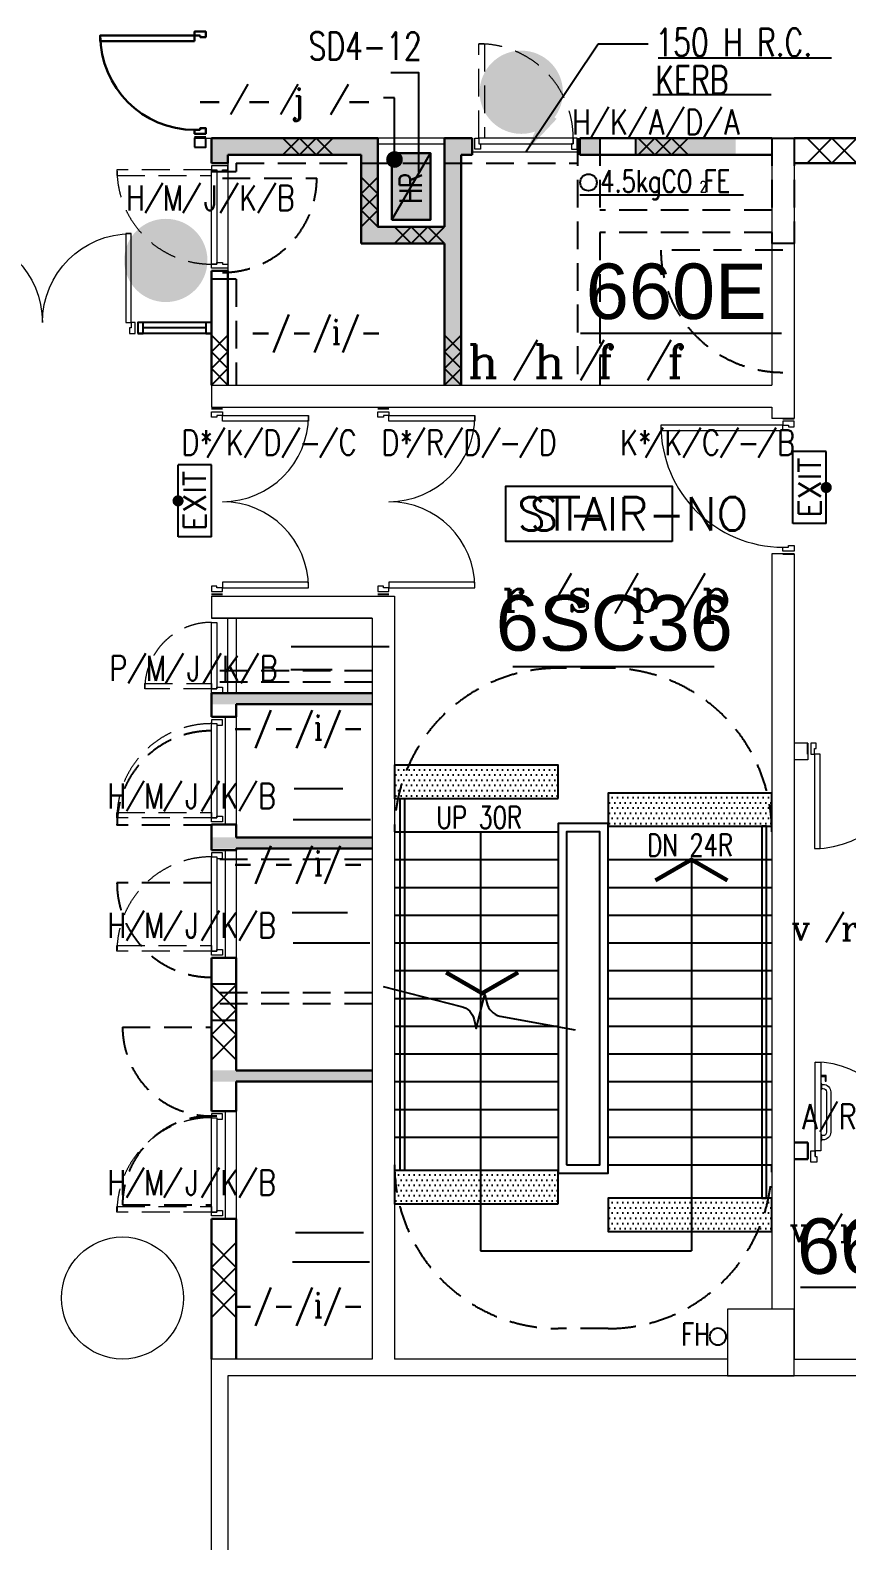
# Model space of a CAD drawing. Header units: millimetres. Extents: x -68474 to 336700, y -113450 to 53663.
# Drawn here: x 245168 to 252525, y 4613 to 18223 of the extents above; entities that cross this region are included whole.
import ezdxf
from ezdxf.enums import TextEntityAlignment as Align

# ---------------------------------------------------------------- set-up
doc = ezdxf.new("R2010")
doc.units = ezdxf.units.MM
doc.header["$LTSCALE"] = 1000
doc.linetypes.add('EC-6thFloor-s6148$0$HIDDEN', pattern=[0.375, 0.25, -0.125])
for name, color, linetype in [('EC-6thFloor-s6148$0$BD-col-bLINE', 160, 'EC-6thFloor-s6148$0$HIDDEN'), ('EC-6thFloor-s6148$0$BD-col-bWALL', 150, 'Continuous'), ('EC-6thFloor-s6148$0$E-blockwall', 1, 'Continuous'), ('EC-6thFloor-s6148$0$E-fire service', 5, 'Continuous'), ('EC-6thFloor-s6148$0$ESTAIR', 2, 'Continuous'), ('EC-6thFloor-s6148$0$MK-DETAIL', 4, 'Continuous'), ('EC-6thFloor-s6148$0$MK-DOOR', 2, 'Continuous'), ('EC-6thFloor-s6148$0$MK-FIN', 6, 'Continuous'), ('EC-6thFloor-s6148$0$N-DRYWALL', 2, 'Continuous'), ('EC-6thFloor-s6148$0$RAIL', 4, 'Continuous'), ('EC-6thFloor-s6148$0$RM-ID', 3, 'Continuous'), ('EC-6thFloor-s6148$0$TAC-TILE', 9, 'Continuous'), ('EC-6thFloor-s6148$0$TEXT-E', 2, 'Continuous')]:
    doc.layers.add(name, color=color, linetype=linetype)
for name, color, linetype, lineweight in [('EC-6thFloor-s6148$0$BD-col-rLINE', 240, 'Continuous', 25), ('EC-6thFloor-s6148$0$ECOLUMN', 7, 'Continuous', 20), ('EC-6thFloor-s6148$0$EDOOR', 5, 'Continuous', 13), ('EC-6thFloor-s6148$0$EPARTITION', 1, 'Continuous', 18), ('EC-6thFloor-s6148$0$ESERVICE', 13, 'Continuous', 20), ('EC-6thFloor-s6148$0$ETHIN', 5, 'Continuous', 13), ('EC-6thFloor-s6148$0$EWALL', 3, 'Continuous', 30), ('EC-6thFloor-s6148$0$n-dryall', 7, 'Continuous', 5)]:
    doc.layers.add(name, color=color, linetype=linetype, lineweight=lineweight)
doc.styles.add('EC-6thFloor-s6148$0$20S', font='SIMPLEX', dxfattribs={"width": 0.8, "height": 2})
doc.styles.add('EC-6thFloor-s6148$0$ROMANC', font='ROMANC.SHX')
doc.styles.add('EC-6thFloor-s6148$0$ROMANS', font='ROMANS', dxfattribs={"height": 0.2})
doc.styles.add('EC-6thFloor-s6148$0$STANDARD', font='SIMPLEX')
doc.styles.add('EC-6thFloor-s6148$0$T1', font='arial.ttf')
doc.dimstyles.new('EC-6thFloor-s6148$0$dim-100-dot', dxfattribs={"dimscale": 100, "dimtxt": 2, "dimasz": 1.5, "dimexe": 1, "dimexo": 2, "dimgap": 1, "dimtad": 1, "dimdec": 3, "dimdsep": 46, "dimtxsty": 'EC-6thFloor-s6148$0$ROMANS', "dimblk1": 'EC-6thFloor-s6148$0$_Oblique', "dimblk2": 'EC-6thFloor-s6148$0$_Oblique', "dimsah": 1, "dimcen": 1, "dimdle": 1, "dimclrd": 256, "dimclre": 256, "dimclrt": 2, "dimadec": 0, "dimazin": 0, "dimtfac": 1, "dimtdec": 3, "dimtix": 1, "dimtmove": 2, "dimatfit": 3, "dimldrblk": 'EC-6thFloor-s6148$0$_Dot', "dimfxl": 1, "dimtolj": 1, "dimlwd": -1, "dimlwe": -1, "dimarcsym": 0})
doc.dimstyles.new('EC-6thFloor-s6148$0$dim-arrow', dxfattribs={"dimscale": 100, "dimtxt": 2.5, "dimasz": 4, "dimexe": 1, "dimexo": 2, "dimgap": 1, "dimtad": 1, "dimdec": 3, "dimdsep": 46, "dimtxsty": 'EC-6thFloor-s6148$0$ROMANS', "dimblk1": 'EC-6thFloor-s6148$0$_Oblique', "dimblk2": 'EC-6thFloor-s6148$0$_Oblique', "dimsah": 1, "dimcen": 1, "dimdle": 1, "dimclrd": 256, "dimclre": 256, "dimclrt": 2, "dimadec": 0, "dimazin": 0, "dimtfac": 1, "dimtdec": 3, "dimtix": 1, "dimtmove": 2, "dimatfit": 3, "dimfxl": 1, "dimtolj": 1, "dimlwd": -1, "dimlwe": -1, "dimarcsym": 0})

# ---------------------------------------------------------------- blocks, each defined once
blk = doc.blocks.new('EC-6thFloor-s6148$0$mk-fin1')
at = {"color": 1}
for p, q in [((280.6, -13.1), (420.6, 229.3)), ((681.6, -13.1), (821.5, 229.3)), ((1082.5, -13.1), (1222.4, 229.3))]:
    blk.add_line(p, q, dxfattribs=at)
at = {"style": 'EC-6thFloor-s6148$0$ROMANC'}
for tag, p in [('1', (85.1, 0)), ('2', (397, 0)), ('3', (776, 0)), ('4', (1198, 0))]:
    blk.add_attdef(tag, p, '', height=200, dxfattribs=at)
blk = doc.blocks.new('EC-6thFloor-s6148$0$FS')
blk.add_circle((0, 0), 75)
at = {"style": 'EC-6thFloor-s6148$0$STANDARD', "width": 0.75}
for tag, p, height in [('FS', (-638, -75), 200), ('2', (-329, -75), 100)]:
    blk.add_attdef(tag, p, '', height=height, dxfattribs=at)
blk = doc.blocks.new('EC-6thFloor-s6148$0$dr_d_1550')
for points in [[(-1560, 100), (-1610, 100), (-1610, 875), (-1560, 875)], [(-110, 100), (-60, 100), (-60, 875), (-110, 875)], [(-1610, 50), (-1595, 50), (-1595, 0), (-1595, 0), (-1595, 0), (-1645, 0), (-1645, 100), (-1645, 100), (-1645, 100), (-1610, 100)], [(-60, 50), (-75, 50), (-75, 0), (-75, 0), (-75, 0), (-25, 0), (-25, 100), (-25, 100), (-25, 100), (-60, 100)]]:
    blk.add_lwpolyline(points, close=True)
at = {"color": 1}
for centre, start, end in [((-1610, 100), 0, 90), ((-60, 100), 90, 180)]:
    blk.add_arc(centre, 775, start, end, dxfattribs=at)
at = {"layer": 'DEFPOINTS'}
for p, q in [((-1670, 100), (-1670, 0)), ((0, 100), (0, 0))]:
    blk.add_line(p, q, dxfattribs=at)
blk = doc.blocks.new('EC-6thFloor-s6148$0$FS5B')
for p, q in [((-325, 0), (-325, 300)), ((-325, 300), (325, 300)), ((325, 0), (325, 300)), ((-325, 0), (325, 0))]:
    blk.add_line(p, q)
at = {"const_width": 50}
blk.add_lwpolyline([(-25, 300, 1), (25, 300, 1)], format="xyb", close=True, dxfattribs=at)
at = {"color": 2, "style": 'EC-6thFloor-s6148$0$STANDARD'}
blk.add_text('EXIT', height=200, dxfattribs=at).set_placement((0, 150), align=Align.MIDDLE)
blk = doc.blocks.new('EC-6thFloor-s6148$0$MK-DOOR')
at = {"color": 1}
for p, q in [((100, -21), (239, 221)), ((400, -21), (540, 221)), ((701, -21), (841, 221)), ((1002, -21), (1142, 221))]:
    blk.add_line(p, q, dxfattribs=at)
at = {"style": 'EC-6thFloor-s6148$0$20S', "width": 0.8}
for tag, p in [('1', (19, 100)), ('2', (320, 100)), ('3', (621, 100)), ('4', (922, 100)), ('5', (1223, 100))]:
    blk.add_attdef(tag, text='', height=200, dxfattribs=at).set_placement(p, align=Align.MIDDLE)
blk = doc.blocks.new('EC-6thFloor-s6148$0$BLOCK150')
for p, q in [((0, 0), (150, 150)), ((150, 0), (0, 150)), ((300, 0), (150, 150)), ((150, 0), (300, 150)), ((300, 0), (450, 150)), ((450, 0), (300, 150))]:
    blk.add_line(p, q)
blk = doc.blocks.new('EC-6thFloor-s6148$0$dr_s_1100')
for points in [[(-110, 100), (-60, 100), (-60, 1200), (-110, 1200)], [(-1160, 50), (-1145, 50), (-1145, 0), (-1145, 0), (-1145, 0), (-1195, 0), (-1195, 100), (-1195, 100), (-1195, 100), (-1160, 100)], [(-60, 50), (-75, 50), (-75, 0), (-75, 0), (-75, 0), (-25, 0), (-25, 100), (-25, 100), (-25, 100), (-60, 100)]]:
    blk.add_lwpolyline(points, close=True)
at = {"color": 1}
blk.add_arc((-60, 100), 1100, 90, 180, dxfattribs=at)
at = {"layer": 'DEFPOINTS'}
for p, q in [((-1220, 100), (-1220, 0)), ((0, 100), (0, 0))]:
    blk.add_line(p, q, dxfattribs=at)
blk = doc.blocks.new('EC-6thFloor-s6148$0$FS5A')
for p, q in [((-325, 0), (-325, 300)), ((-325, 300), (325, 300)), ((325, 0), (325, 300)), ((-325, 0), (325, 0))]:
    blk.add_line(p, q)
at = {"const_width": 50}
blk.add_lwpolyline([(-25, 0, 1), (25, 0, 1)], format="xyb", close=True, dxfattribs=at)
at = {"color": 2, "style": 'EC-6thFloor-s6148$0$STANDARD'}
blk.add_text('EXIT', height=200, dxfattribs=at).set_placement((0, 150), align=Align.MIDDLE)
blk = doc.blocks.new('EC-6thFloor-s6148$0$_Oblique')
at = {"color": 0, "linetype": 'ByBlock', "lineweight": -2}
blk.add_line((-0.5, -0.5), (0.5, 0.5), dxfattribs=at)
blk = doc.blocks.new('EC-6thFloor-s6148$0$HR-1')
blk.add_line((0, 350), (600, 0))
blk.add_lwpolyline([(0, 350), (600, 350), (600, 0), (0, 0)], close=True)
at = {"style": 'EC-6thFloor-s6148$0$STANDARD', "width": 0.75}
blk.add_attdef('HR', (673, 79), '', height=200, dxfattribs=at)
blk = doc.blocks.new('EC-6thFloor-s6148$0$_Dot')
at = {"color": 0, "linetype": 'ByBlock', "lineweight": -2}
blk.add_line((-0.5, 0), (-1, 0), dxfattribs=at)
at = {"color": 0, "linetype": 'ByBlock', "const_width": 0.5}
blk.add_lwpolyline([(-0.25, 0, 1), (0.25, 0, 1)], format="xyb", close=True, dxfattribs=at)
blk = doc.blocks.new('EC-6thFloor-s6148$0$dr_s_850')
for points in [[(-110, 100), (-60, 100), (-60, 950), (-110, 950)], [(-910, 50), (-895, 50), (-895, 0), (-895, 0), (-895, 0), (-945, 0), (-945, 100), (-945, 100), (-945, 100), (-910, 100)], [(-60, 50), (-75, 50), (-75, 0), (-75, 0), (-75, 0), (-25, 0), (-25, 100), (-25, 100), (-25, 100), (-60, 100)]]:
    blk.add_lwpolyline(points, close=True)
at = {"color": 1}
blk.add_arc((-60, 100), 850, 90, 180, dxfattribs=at)
at = {"layer": 'DEFPOINTS'}
for p, q in [((-970, 100), (-970, 0)), ((0, 100), (0, 0))]:
    blk.add_line(p, q, dxfattribs=at)
blk = doc.blocks.new('EC-6thFloor-s6148$0$D800')
blk.add_lwpolyline([(60, 100), (60, 900), (110, 900), (110, 100)], close=True)
for points in [[(60, 50), (60, 100), (60, 50), (75, 50), (75, 0), (20, 0), (20, 100), (60, 100)], [(860, 50), (860, 100), (860, 50), (845, 50), (845, 0), (900, 0), (900, 100), (860, 100)]]:
    blk.add_lwpolyline(points)
at = {"color": 1}
blk.add_arc((60, 100), 800, 0, 90, dxfattribs=at)
blk = doc.blocks.new('EC-6thFloor-s6148$0$door rail')
for points in [[(-306, 0), (-306, -10), (-256, -10), (-256, 0)], [(156, 0), (156, -10), (206, -10), (206, 0)], [(230, -40), (230, -50), (280, -50), (280, -40)], [(270, -40), (280, -40), (280, 0), (270, 0)]]:
    blk.add_lwpolyline(points, close=True)
for points in [[(200, -10), (200, -22, -0.414214), (132, -90), (-232, -90, -0.414214), (-300, -22), (-300, -10)], [(162, -10), (162, -22, -0.414214), (132, -52), (-232, -52, -0.414214), (-262, -22), (-262, -10)]]:
    blk.add_lwpolyline(points, format="xyb")
blk = doc.blocks.new('EC-6thFloor-s6148$0$dr_d_1600')
for points in [[(-1610, 100), (-1660, 100), (-1660, 900), (-1610, 900)], [(-110, 100), (-60, 100), (-60, 900), (-110, 900)], [(-1660, 50), (-1645, 50), (-1645, 0), (-1645, 0), (-1645, 0), (-1695, 0), (-1695, 100), (-1695, 100), (-1695, 100), (-1660, 100)], [(-60, 50), (-75, 50), (-75, 0), (-75, 0), (-75, 0), (-25, 0), (-25, 100), (-25, 100), (-25, 100), (-60, 100)]]:
    blk.add_lwpolyline(points, close=True)
at = {"color": 1}
for centre, start, end in [((-1660, 100), 0, 90), ((-60, 100), 90, 180)]:
    blk.add_arc(centre, 800, start, end, dxfattribs=at)
at = {"layer": 'DEFPOINTS'}
for p, q in [((-1720, 100), (-1720, 0)), ((0, 100), (0, 0))]:
    blk.add_line(p, q, dxfattribs=at)

msp = doc.modelspace()

# ---------------------------------------------------------------- hatches: boundary and pattern name
at = {"layer": 'EC-6thFloor-s6148$0$BD-col-rLINE'}
h = msp.add_hatch(color=256, dxfattribs=at)
edge = h.paths.add_edge_path()
edge.add_arc((249592.6, 17663.8), 375, 0, 360)
h = msp.add_hatch(color=256, dxfattribs=at)
edge = h.paths.add_edge_path()
edge.add_arc((246390.2, 16148.4), 375, 0, 360)
at = {"layer": 'EC-6thFloor-s6148$0$TAC-TILE'}
h = msp.add_hatch(dxfattribs=at)
h.set_pattern_fill('DOTS', scale=750, angle=180, style=0)
h.set_pattern_definition([(1e-14, (256807.557, 22481.76), (23.4375, -46.875), [0, -46.875])])
h.paths.add_polyline_path([(249925.3, 11300), (249925.3, 11600), (248450.3, 11600), (248450.3, 11300)])
h = msp.add_hatch(dxfattribs=at)
h.set_pattern_fill('DOTS', scale=750, angle=180, style=0)
h.set_pattern_definition([(1e-14, (258732.557, 22231.76), (23.4375, -46.875), [0, -46.875])])
h.paths.add_polyline_path([(251850.3, 11050), (251850.3, 11350), (250375.3, 11350), (250375.3, 11050)])
h = msp.add_hatch(dxfattribs=at)
h.set_pattern_fill('DOTS', scale=750, angle=180, style=0)
h.set_pattern_definition([(1e-14, (256807.557, 18831.76), (23.4375, -46.875), [0, -46.875])])
h.paths.add_polyline_path([(249925.3, 7650), (249925.3, 7950), (248450.3, 7950), (248450.3, 7650)])
h = msp.add_hatch(dxfattribs=at)
h.set_pattern_fill('DOTS', scale=750, angle=180, style=0)
h.set_pattern_definition([(1e-14, (258732.557, 18581.76), (23.4375, -46.875), [0, -46.875])])
h.paths.add_polyline_path([(251850.3, 7400), (251850.3, 7700), (250375.3, 7700), (250375.3, 7400)])

# ---------------------------------------------------------------- linework, layer by layer
msp.add_lwpolyline([(246650, 17169.4), (246750, 17169.4), (246750, 17250), (246650, 17250)], close=True)
at = {"color": 7}
msp.add_lwpolyline([(250952.3, 13615.6), (249452.3, 13615.6), (249452.3, 14115.6), (250952.3, 14115.6)], close=True, dxfattribs=at)
at = {"layer": 'EC-6thFloor-s6148$0$BD-col-bLINE'}
for p, q in [((250100.3, 17250), (250100.3, 15025)), ((250300.3, 17250), (250300.3, 16600)), ((250300.3, 17250), (250300.3, 16600)), ((250625.3, 17100), (250625.3, 17250)), ((251850.3, 17250), (252050.3, 17250)), ((251850.3, 17250), (251850.3, 16600)), ((252050.3, 17250), (252050.3, 16300)), ((247025.3, 17025), (247025.3, 16950)), ((247025.3, 17025), (250100.3, 17025)), ((246800.3, 16950), (247025.3, 16950)), ((246900.3, 16890), (247750.3, 16890)), ((251850.3, 16600), (250300.3, 16600)), ((250300.3, 16400), (250300.3, 15025)), ((251850.3, 16400), (250300.3, 16400)), ((251850.3, 16400), (251850.3, 16300)), ((251950.3, 16240), (250850.3, 16240)), ((252050.3, 16300), (251850.3, 16300)), ((247025.3, 15980), (246800.3, 15980)), ((247025.3, 15980), (247025.3, 15025)), ((248250.3, 12450), (246800.3, 12450)), ((248250.3, 12350), (246800.3, 12350)), ((248250.3, 10750), (246800.3, 10750)), ((246800.3, 9630), (247025.3, 9630)), ((248250.3, 9550), (246800.3, 9550)), ((248250.3, 9450), (246800.3, 9450)), ((247025.3, 9300), (246800.3, 9300))]:
    msp.add_line(p, q, dxfattribs=at)
at = {"layer": 'EC-6thFloor-s6148$0$BD-col-bLINE', "linetype": 'EC-6thFloor-s6148$0$HIDDEN'}
for p, q in [((246800.3, 11060), (245950.3, 11060)), ((246800.3, 10540), (245950.3, 10540)), ((246000.3, 9240), (246800.3, 9240)), ((246000.3, 7640), (246800.3, 7640))]:
    msp.add_line(p, q, dxfattribs=at)
at = {"layer": 'EC-6thFloor-s6148$0$BD-col-bLINE'}
for centre, radius, start, end in [((246900.3, 16890), 850, 270, 0), ((251950.3, 16240), 1100, 180, 270)]:
    msp.add_arc(centre, radius, start, end, dxfattribs=at)
at = {"layer": 'EC-6thFloor-s6148$0$BD-col-bLINE', "linetype": 'EC-6thFloor-s6148$0$HIDDEN'}
for centre, radius, start, end in [((246800.3, 11060), 850, 90, 180), ((246800.3, 10540), 850, 180, 270), ((246800.3, 9240), 800, 180, 273.58332), ((246800.3, 7640), 800, 86.41668, 180)]:
    msp.add_arc(centre, radius, start, end, dxfattribs=at)
at = {"layer": 'EC-6thFloor-s6148$0$BD-col-bWALL'}
for points in [[(246950.3, 17100), (246800.3, 17250), (248150.3, 17100), (248300.3, 17250)], [(246950.3, 17025), (246800.3, 17025), (246950.3, 17100), (246800.3, 17250)], [(248150.3, 17100), (248300.3, 17250), (248150.3, 16300), (248300.3, 16450)], [(249150.3, 17100), (249150.3, 17250), (249050.3, 17100), (248900.3, 17250)], [(249050.3, 17100), (248900.3, 17250), (249050.3, 15025), (248900.3, 15025)], [(250120.3, 17250), (250120.3, 17100), (250300.3, 17250), (250300.3, 17100)], [(250625.3, 17250), (250625.3, 17100), (251525.3, 17250), (251525.3, 17100)], [(248150.3, 16300), (248300.3, 16450), (248900.3, 16300), (248900.3, 16450)], [(248250.3, 12250), (248250.3, 12150), (246800.3, 12250), (246800.3, 12150)], [(248250.3, 10950), (248250.3, 10850), (246800.3, 10950), (246800.3, 10850)], [(248250.3, 8850), (248250.3, 8750), (246800.3, 8850), (246800.3, 8750)]]:
    msp.add_solid(points, dxfattribs=at)
at = {"layer": 'EC-6thFloor-s6148$0$BD-col-rLINE'}
for p, q in [((250824.8, 17973.5), (252387.8, 17973.5)), ((250777.9, 17644.9), (251844.5, 17644.9)), ((250118.6, 16740.8), (251594, 16740.8)), ((247519.3, 12670.4), (248400.9, 12670.4)), ((247516.2, 12462.7), (247887.4, 12462.7)), ((247547, 11389.5), (247986.2, 11389.5)), ((247538.6, 11112.2), (248235.2, 11112.2)), ((247528.6, 10272.2), (248027.1, 10272.2)), ((247537, 10001.3), (248229.2, 10001.3)), ((247557.3, 7389.1), (248171.7, 7389.1)), ((247532.9, 7125.2), (248225, 7125.2))]:
    msp.add_line(p, q, dxfattribs=at)
msp.add_lwpolyline([(248425.3, 16515.7), (248775.3, 16515.7), (248775.3, 17115.7), (248425.3, 17115.7)], close=True, dxfattribs=at)
msp.add_solid([(248775.3, 17115.7), (248425.3, 17115.7), (248775.3, 16515.7), (248425.3, 16515.7)], dxfattribs=at)
at = {"layer": 'EC-6thFloor-s6148$0$ECOLUMN', "color": 7}
for p, q in [((251850.3, 17250), (251850.3, 15025)), ((251850.3, 17250), (252050.3, 17250)), ((251850.3, 17250), (252050.3, 17250)), ((252050.3, 17250), (252050.3, 14725)), ((246800.3, 15025), (251850.3, 15025)), ((246800.3, 15025), (246800.3, 14825)), ((246800.3, 14825), (251850.3, 14825)), ((251850.3, 14825), (251850.3, 14725)), ((252050.3, 14725), (251850.3, 14725)), ((251850.3, 13505), (251850.3, 6700)), ((252050.3, 13505), (251850.3, 13505)), ((252050.3, 13505), (252050.3, 6250)), ((246800.3, 13125), (248450.3, 13125)), ((246800.3, 13125), (246800.3, 12925)), ((248450.3, 13125), (248450.3, 6250)), ((246800.3, 12925), (248250.3, 12925)), ((248250.3, 12925), (246800.3, 12925)), ((248250.3, 12925), (248250.3, 6250)), ((252175, 11800), (252050, 11800)), ((252175, 11800), (252175, 11650)), ((252175, 11650), (252050, 11650)), ((246800, 6250), (246800, 3000)), ((248250.3, 6250), (246800.3, 6250)), ((251450.3, 6250), (248450.3, 6250)), ((246950, 6100), (246950, 3000))]:
    msp.add_line(p, q, dxfattribs=at)
msp.add_lwpolyline([(251450.3, 6100), (252050.3, 6100), (252050.3, 6700), (251450.3, 6700)], close=True, dxfattribs=at)
msp.add_lwpolyline([(252050.3, 6250), (252660.3, 6250), (252660.3, 6100), (246950.3, 6100)], dxfattribs=at)
msp.add_circle((246000, 6800), 550, dxfattribs=at)
at = {"layer": 'EC-6thFloor-s6148$0$EDOOR', "color": 7, "linetype": 'Continuous'}
msp.add_line((246950.3, 12250), (246950.3, 12925), dxfattribs=at)
for points in [[(248300.3, 17200), (248900.3, 17200), (248900.3, 17250), (248300.3, 17250)], [(249210.3, 17200), (249225.3, 17200), (249225.3, 17150), (249225.3, 17150), (249225.3, 17150), (249175.3, 17150), (249175.3, 17250), (249175.3, 17250), (249175.3, 17250), (249210.3, 17250)], [(250060.3, 17200), (250060.3, 17250), (249210.3, 17250), (249210.3, 17200)], [(250060.3, 17200), (250045.3, 17200), (250045.3, 17150), (250045.3, 17150), (250045.3, 17150), (250095.3, 17150), (250095.3, 17250), (250095.3, 17250), (250095.3, 17250), (250060.3, 17250)], [(246950.3, 17000), (246800.3, 17000), (246800.3, 16965), (246850.3, 16965), (246850.3, 16950), (246900.3, 16950), (246900.3, 16965), (246950.3, 16965)], [(246850.3, 16115), (246800.3, 16115), (246800.3, 16965), (246850.3, 16965)], [(246950.3, 16080), (246800.3, 16080), (246800.3, 16115), (246850.3, 16115), (246850.3, 16130), (246900.3, 16130), (246900.3, 16115), (246950.3, 16115)], [(246850.3, 12287.5), (246800.3, 12287.5), (246800.3, 12887.5), (246850.3, 12887.5)], [(246850.3, 12287.5), (246850.3, 12302.5), (246900.3, 12302.5), (246900.3, 12302.5), (246900.3, 12302.5), (246900.3, 12252.5), (246800.3, 12252.5), (246800.3, 12252.5), (246800.3, 12252.5), (246800.3, 12287.5)], [(246850.3, 11975), (246850.3, 11960), (246900.3, 11960), (246900.3, 11960), (246900.3, 11960), (246900.3, 12010), (246800.3, 12010), (246800.3, 12010), (246800.3, 12010), (246800.3, 11975)], [(246850.3, 11125), (246800.3, 11125), (246800.3, 11975), (246850.3, 11975)], [(246850.3, 11125), (246850.3, 11140), (246900.3, 11140), (246900.3, 11140), (246900.3, 11140), (246900.3, 11090), (246800.3, 11090), (246800.3, 11090), (246800.3, 11090), (246800.3, 11125)], [(246850.3, 10775), (246850.3, 10760), (246900.3, 10760), (246900.3, 10760), (246900.3, 10760), (246900.3, 10810), (246800.3, 10810), (246800.3, 10810), (246800.3, 10810), (246800.3, 10775)], [(246850.3, 9925), (246800.3, 9925), (246800.3, 10775), (246850.3, 10775)], [(246850.3, 9925), (246850.3, 9940), (246900.3, 9940), (246900.3, 9940), (246900.3, 9940), (246900.3, 9890), (246800.3, 9890), (246800.3, 9890), (246800.3, 9890), (246800.3, 9925)], [(246850.3, 8425), (246850.3, 8410), (246900.3, 8410), (246900.3, 8410), (246900.3, 8410), (246900.3, 8460), (246800.3, 8460), (246800.3, 8460), (246800.3, 8460), (246800.3, 8425)], [(246850.3, 7575), (246800.3, 7575), (246800.3, 8425), (246850.3, 8425)], [(246850.3, 7575), (246850.3, 7590), (246900.3, 7590), (246900.3, 7590), (246900.3, 7590), (246900.3, 7540), (246800.3, 7540), (246800.3, 7540), (246800.3, 7540), (246800.3, 7575)]]:
    msp.add_lwpolyline(points, close=True, dxfattribs=at)
at = {"layer": 'EC-6thFloor-s6148$0$EPARTITION', "color": 7}
msp.add_line((246650, 17265.2), (246750, 17265.2), dxfattribs=at)
at = {"layer": 'EC-6thFloor-s6148$0$ESERVICE', "linetype": 'EC-6thFloor-s6148$0$HIDDEN'}
for points in [[(249260.3, 17250), (249210.3, 17250), (249210.3, 18100), (249260.3, 18100)], [(246800.3, 16915), (246800.3, 16965), (245950.3, 16965), (245950.3, 16915)], [(246800.3, 12337.5), (246800.3, 12287.5), (246200.3, 12287.5), (246200.3, 12337.5)], [(246800.3, 11175), (246800.3, 11125), (245950.3, 11125), (245950.3, 11175)], [(246800.3, 9975), (246800.3, 9925), (245950.3, 9925), (245950.3, 9975)], [(246800.3, 7625), (246800.3, 7575), (245950.3, 7575), (245950.3, 7625)]]:
    msp.add_lwpolyline(points, close=True, dxfattribs=at)
for centre, radius, start, end in [((249210.3, 17250), 850, 0, 90), ((246800.3, 16965), 850, 180, 270), ((246800.3, 12287.5), 600, 90, 180), ((246800.3, 11125), 850, 90, 180), ((246800.3, 9925), 850, 90, 180), ((246800.3, 7575), 850, 90, 180)]:
    msp.add_arc(centre, radius, start, end, dxfattribs=at)
at = {"layer": 'EC-6thFloor-s6148$0$ESTAIR', "color": 7}
for p, q in [((248450.3, 11000), (249925.3, 11000)), ((249225.3, 11000), (249225.3, 7225)), ((248450.3, 10750), (249925.3, 10750)), ((250375.3, 10750), (251850.3, 10750)), ((251125.3, 10750), (251125.3, 7225)), ((248450.3, 10500), (249925.3, 10500)), ((250375.3, 10500), (251850.3, 10500)), ((248450.3, 10250), (249925.3, 10250)), ((250375.3, 10250), (251850.3, 10250)), ((248450.3, 10000), (249925.3, 10000)), ((250375.3, 10000), (251850.3, 10000)), ((248450.3, 9750), (249925.3, 9750)), ((250375.3, 9750), (251850.3, 9750)), ((248450.3, 9500), (249925.3, 9500)), ((250375.3, 9500), (251850.3, 9500)), ((248450.3, 9250), (249925.3, 9250)), ((250375.3, 9250), (251850.3, 9250)), ((248450.3, 9000), (249925.3, 9000)), ((250375.3, 9000), (251850.3, 9000)), ((248450.3, 8750), (249925.3, 8750)), ((250375.3, 8750), (251850.3, 8750)), ((248450.3, 8500), (249925.3, 8500)), ((250375.3, 8500), (251850.3, 8500)), ((248450.3, 8250), (249925.3, 8250)), ((250375.3, 8250), (251850.3, 8250)), ((250375.3, 8000), (251850.3, 8000)), ((249225.3, 7225), (251125.3, 7225))]:
    msp.add_line(p, q, dxfattribs=at)
at = {"layer": 'EC-6thFloor-s6148$0$ESTAIR', "color": 7, "linetype": 'EC-6thFloor-s6148$0$HIDDEN'}
for points in [[(251850.3, 11000, 0.4142136), (250375.3, 12475), (249925.3, 12475, 0.4142136), (248450.3, 11000)], [(251850.3, 8000, -0.4142136), (250375.3, 6525), (249925.3, 6525, -0.4142136), (248450.3, 8000)]]:
    msp.add_lwpolyline(points, format="xyb", dxfattribs=at)
at = {"layer": 'EC-6thFloor-s6148$0$ESTAIR', "color": 7, "const_width": 37.5}
for points in [[(250800.6, 10562.5), (251125.3, 10750), (251450.1, 10562.5)], [(249564.4, 9733.2), (249239.6, 9545.7), (248914.9, 9733.2)]]:
    msp.add_lwpolyline(points, dxfattribs=at)
at = {"layer": 'EC-6thFloor-s6148$0$ESTAIR', "color": 7}
msp.add_lwpolyline([(248347.9, 9605.8), (249051.9, 9427.4, -0.284079), (249168.9, 9306.5), (249186, 9228.4), (249264.6, 9538.6), (249281.7, 9460.4, 0.284079), (249398.7, 9339.5), (250078.5, 9217.3)], format="xyb", dxfattribs=at)
at = {"layer": 'EC-6thFloor-s6148$0$ETHIN', "color": 7}
for p, q in [((246950.3, 17025), (246950.3, 16055)), ((250120.3, 17125), (249150.3, 17125)), ((247025.3, 12925), (247025.3, 12250)), ((246925.3, 12035), (246925.3, 11065)), ((247025.3, 12035), (247025.3, 11065)), ((246925.3, 10835), (246925.3, 9865)), ((247025.3, 10835), (247025.3, 9865)), ((246925.3, 8485), (246925.3, 7515)), ((247025.3, 8485), (247025.3, 7515))]:
    msp.add_line(p, q, dxfattribs=at)
at = {"layer": 'EC-6thFloor-s6148$0$EWALL', "color": 7}
for p, q in [((246800.3, 17250), (246800.3, 17025)), ((246800.3, 17250), (248300.3, 17250)), ((248300.3, 17250), (248300.3, 16450)), ((248900.3, 17250), (249150.3, 17250)), ((248900.3, 17250), (248900.3, 16450)), ((249150.3, 17100), (249150.3, 17250)), ((250120.3, 17250), (251850.3, 17250)), ((250120.3, 17250), (250120.3, 17100)), ((252050.3, 17250), (253315.3, 17250)), ((246800.3, 17025), (246950.3, 17025)), ((246950.3, 17100), (246950.3, 17025)), ((246950.3, 17100), (248150.3, 17100)), ((248150.3, 17100), (248150.3, 16300)), ((249050.3, 17100), (249050.3, 15025)), ((249050.3, 17100), (249150.3, 17100)), ((250120.3, 17100), (251850.3, 17100)), ((252050.3, 17025), (253315.3, 17025)), ((248300.3, 16450), (248900.3, 16450)), ((248150.3, 16300), (248900.3, 16300)), ((248900.3, 16300), (248900.3, 15025)), ((246950.3, 16055), (246800.3, 16055)), ((246800.3, 16055), (246800.3, 15025)), ((246800.3, 16055), (246800.3, 15975)), ((246950.3, 16055), (246950.3, 15025)), ((248250.3, 12250), (246800.3, 12250)), ((246800.3, 12250), (246800.3, 12150)), ((246800.3, 12035), (246800.3, 12150)), ((248250.3, 12150), (247025.3, 12150)), ((247025.3, 12035), (247025.3, 12150)), ((246800.3, 12035), (247025.3, 12035)), ((246800.3, 11065), (246800.3, 10950)), ((246800.3, 11065), (247025.3, 11065)), ((247025.3, 11065), (247025.3, 10950)), ((246800.3, 10950), (246800.3, 10850)), ((248250.3, 10950), (247025.3, 10950)), ((246800.3, 10835), (246800.3, 10850)), ((246800.3, 10835), (247025.3, 10835)), ((248250.3, 10850), (247025.3, 10850)), ((247025.3, 10835), (247025.3, 10850)), ((246800.3, 9865), (246800.3, 8850)), ((246800.3, 9865), (247025.3, 9865)), ((247025.3, 9865), (247025.3, 8850)), ((246800.3, 8850), (246800.3, 8750)), ((248250.3, 8850), (247025.3, 8850)), ((246800.3, 8750), (246800.3, 8485)), ((248250.3, 8750), (247025.3, 8750)), ((247025.3, 8750), (247025.3, 8485)), ((247025.3, 8485), (246800.3, 8485)), ((252175, 8200), (252175, 8050)), ((246800.3, 7515), (246800.3, 6250)), ((246800.3, 7515), (247025.3, 7515)), ((247025.3, 7515), (247025.3, 6250))]:
    msp.add_line(p, q, dxfattribs=at)
at = {"layer": 'EC-6thFloor-s6148$0$EWALL', "color": 7, "linetype": 'Continuous'}
for p, q in [((252175, 8200), (252050, 8200)), ((252175, 8050), (252050, 8050))]:
    msp.add_line(p, q, dxfattribs=at)
for points in [[(246650, 18125.2), (246650, 18175.2), (245800, 18175.2), (245800, 18125.2)], [(246700, 18175.2), (246700, 18160.2), (246750, 18160.2), (246750, 18160.2), (246750, 18160.2), (246750, 18210.2), (246650, 18210.2), (246650, 18210.2), (246650, 18210.2), (246650, 18175.2)], [(246700, 17325.2), (246700, 17340.2), (246750, 17340.2), (246750, 17340.2), (246750, 17340.2), (246750, 17290.2), (246650, 17290.2), (246650, 17290.2), (246650, 17290.2), (246650, 17325.2)]]:
    msp.add_lwpolyline(points, close=True, dxfattribs=at)
msp.add_arc((246650, 18175.2), 850, 180, 270, dxfattribs=at)
at = {"layer": 'EC-6thFloor-s6148$0$MK-DETAIL'}
msp.add_lwpolyline([(248417.7, 17842.4), (248666.4, 17842.4), (248666.4, 16942.6)], dxfattribs=at)
at = {"layer": 'EC-6thFloor-s6148$0$n-dryall'}
msp.add_line((246650, 17250), (246800.3, 17250), dxfattribs=at)
at = {"layer": 'EC-6thFloor-s6148$0$N-DRYWALL'}
for p, q in [((246800.3, 15590), (246138.7, 15590)), ((246751.6, 15540), (246187.4, 15540)), ((246800.3, 15490), (246138.7, 15490))]:
    msp.add_line(p, q, dxfattribs=at)
for points in [[(246138.7, 15490), (246187.4, 15490), (246187.4, 15590), (246138.7, 15590)], [(246751.6, 15490), (246800.3, 15490), (246800.3, 15590), (246751.6, 15590)]]:
    msp.add_lwpolyline(points, close=True, dxfattribs=at)
at = {"layer": 'EC-6thFloor-s6148$0$RAIL', "color": 7}
for points in [[(248540.3, 11300), (248540.3, 7950), (248500.3, 7950), (248500.3, 11300)], [(249925.3, 7925), (250375.3, 7925), (250375.3, 11075), (249925.3, 11075)], [(251760.3, 11050), (251760.3, 7700), (251800.3, 7700), (251800.3, 11050)], [(250000.3, 8000), (250300.3, 8000), (250300.3, 11000), (250000.3, 11000)]]:
    msp.add_lwpolyline(points, close=True, dxfattribs=at)
at = {"layer": 'EC-6thFloor-s6148$0$RM-ID', "color": 7}
for p, q in [((250124.9, 15494), (251936.9, 15494)), ((249517.6, 12490.1), (251329.7, 12490.1)), ((252107.4, 6897.8), (253919.5, 6897.8))]:
    msp.add_line(p, q, dxfattribs=at)
at = {"layer": 'EC-6thFloor-s6148$0$TAC-TILE', "color": 7}
for points in [[(249925.3, 11300), (249925.3, 11600), (248450.3, 11600), (248450.3, 11300)], [(251850.3, 11050), (251850.3, 11350), (250375.3, 11350), (250375.3, 11050)], [(249925.3, 7650), (249925.3, 7950), (248450.3, 7950), (248450.3, 7650)], [(251850.3, 7400), (251850.3, 7700), (250375.3, 7700), (250375.3, 7400)]]:
    msp.add_lwpolyline(points, close=True, dxfattribs=at)

# ---------------------------------------------------------------- block references
at = {"layer": 'EC-6thFloor-s6148$0$E-blockwall', "xscale": -1}
for p in [(247895.8, 17100), (251095.9, 17100), (251095.9, 17100), (248900.3, 16300)]:
    msp.add_blockref('EC-6thFloor-s6148$0$BLOCK150', p, dxfattribs=at)
at = {"layer": 'EC-6thFloor-s6148$0$E-blockwall', "xscale": 1.5, "yscale": 1.5, "zscale": 1.5}
msp.add_blockref('EC-6thFloor-s6148$0$BLOCK150', (252166.7, 17025), dxfattribs=at)
at = {"layer": 'EC-6thFloor-s6148$0$E-blockwall', "xscale": -1, "rotation": 270}
for p in [(248150.3, 16450), (246800.3, 15025), (248900.3, 15025)]:
    msp.add_blockref('EC-6thFloor-s6148$0$BLOCK150', p, dxfattribs=at)
at = {"layer": 'EC-6thFloor-s6148$0$E-blockwall', "xscale": 1.5, "yscale": 1.5, "zscale": 1.5, "rotation": 90}
for p in [(247025.3, 8947), (247025.3, 6625.1)]:
    msp.add_blockref('EC-6thFloor-s6148$0$BLOCK150', p, dxfattribs=at)
at = {"layer": 'EC-6thFloor-s6148$0$E-fire service', "color": 7}
ref = msp.add_blockref('EC-6thFloor-s6148$0$HR-1', (248775.3, 16515.7), dxfattribs=dict(at, rotation=90))
ref.add_attrib('HR', 'HR', (248696.3, 16659.3), dxfattribs={"layer": '0', "height": 200, "rotation": 90, "style": 'EC-6thFloor-s6148$0$STANDARD', "width": 0.75})
ref = msp.add_blockref('EC-6thFloor-s6148$0$FS', (250198.1, 16850.8), dxfattribs=at)
ref.add_attrib('FS', '4.5kgCO FE', (250304.4, 16763.2), dxfattribs={"layer": '0', "height": 200, "style": 'EC-6thFloor-s6148$0$STANDARD', "width": 0.75})
ref.add_attrib('2', '2', (251199.5, 16763.2), dxfattribs={"layer": '0', "height": 100, "style": 'EC-6thFloor-s6148$0$STANDARD', "width": 0.75})
at = {"layer": 'EC-6thFloor-s6148$0$E-fire service', "color": 7, "rotation": 90}
for name, p in [('EC-6thFloor-s6148$0$FS5A', (252339.8, 14102.6)), ('EC-6thFloor-s6148$0$FS5B', (246800.3, 13982.3))]:
    msp.add_blockref(name, p, dxfattribs=at)
at = {"layer": 'EC-6thFloor-s6148$0$E-fire service', "color": 7}
ref = msp.add_blockref('EC-6thFloor-s6148$0$FS', (251364.7, 6452.3, 0), dxfattribs=dict(at, xscale=-1, rotation=180))
ref.add_attrib('FS', 'FH', (251035.6, 6373.6), dxfattribs={"layer": '0', "height": 200, "style": 'EC-6thFloor-s6148$0$STANDARD', "width": 0.75})
at = {"layer": 'EC-6thFloor-s6148$0$EDOOR', "color": 7, "linetype": 'Continuous', "xscale": -1}
msp.add_blockref('EC-6thFloor-s6148$0$dr_d_1600', (244418.7, 15490), dxfattribs=at)
at = {"layer": 'EC-6thFloor-s6148$0$EDOOR', "color": 7, "linetype": 'Continuous'}
for name, p, rotation in [('EC-6thFloor-s6148$0$dr_d_1550', (246800.3, 13140), 270), ('EC-6thFloor-s6148$0$dr_d_1550', (248300.3, 13140), 270), ('EC-6thFloor-s6148$0$dr_s_1100', (252050.3, 14725), 90), ('EC-6thFloor-s6148$0$dr_s_850', (252175, 11800), 180), ('EC-6thFloor-s6148$0$door rail', (252290, 8525), 90)]:
    msp.add_blockref(name, p, dxfattribs=dict(at, rotation=rotation))
msp.add_blockref('EC-6thFloor-s6148$0$D800', (252180, 8025), dxfattribs=at)
msp.add_blockref('EC-6thFloor-s6148$0$D800', (252180, 8025), dxfattribs=at)
at = {"layer": 'EC-6thFloor-s6148$0$MK-DOOR', "xscale": 1.125, "yscale": 1.125, "zscale": 1.125}
for p, values in [((250113.8, 17282.7), {'1': 'H', '2': 'K', '3': 'A', '4': 'D', '5': 'A'}), ((246095.5, 16599.6), {'1': 'H', '2': 'M', '3': 'J', '4': 'K', '5': 'B'}), ((246652.6, 14395.4), {'1': 'D*', '2': 'K', '3': 'D', '4': '-', '5': 'C'}), ((248455, 14395.4), {'1': 'D*', '2': 'R', '3': 'D', '4': '-', '5': 'D'}), ((250603.2, 14395.4), {'1': 'K*', '2': 'K', '3': 'C', '4': '-', '5': 'B'}), ((245941.2, 12361.9), {'1': 'P', '2': 'M', '3': 'J', '4': 'K', '5': 'B'}), ((245926.3, 11210.5), {'1': 'H', '2': 'M', '3': 'J', '4': 'K', '5': 'B'}), ((245926.3, 10044.3), {'1': 'H', '2': 'M', '3': 'J', '4': 'K', '5': 'B'}), ((252172.4, 8322.4), {'1': 'A', '2': 'R', '3': 'O', '4': 'H', '5': '-'}), ((245926.3, 7728.2), {'1': 'H', '2': 'M', '3': 'J', '4': 'K', '5': 'B'})]:
    msp.add_blockref('EC-6thFloor-s6148$0$MK-DOOR', p, dxfattribs=at).add_auto_attribs(values)
at = {"layer": 'EC-6thFloor-s6148$0$MK-FIN'}
ref = msp.add_blockref('EC-6thFloor-s6148$0$mk-fin1', (246659.8, 17477.6), dxfattribs=dict(at, xscale=1.125, yscale=1.125, zscale=1.125))
ref.add_attrib('1', '-', (246659.8, 17477.6), dxfattribs={"layer": '0', "height": 225, "style": 'EC-6thFloor-s6148$0$ROMANC'})
ref.add_attrib('2', '-', (247106.4, 17477.6), dxfattribs={"layer": '0', "height": 225, "style": 'EC-6thFloor-s6148$0$ROMANC'})
ref.add_attrib('3', 'j', (247532.8, 17477.6), dxfattribs={"layer": '0', "height": 225, "style": 'EC-6thFloor-s6148$0$ROMANC'})
ref.add_attrib('4', '-', (248007.5, 17477.6), dxfattribs={"layer": '0', "height": 225, "style": 'EC-6thFloor-s6148$0$ROMANC'})
ref = msp.add_blockref('EC-6thFloor-s6148$0$mk-fin1', (249108, 15089.6), dxfattribs=dict(at, xscale=1.5, yscale=1.5, zscale=1.5))
ref.add_attrib('1', 'h', (249108, 15089.6), dxfattribs={"layer": '0', "height": 300, "style": 'EC-6thFloor-s6148$0$ROMANC'})
ref.add_attrib('2', 'h', (249703.5, 15089.6), dxfattribs={"layer": '0', "height": 300, "style": 'EC-6thFloor-s6148$0$ROMANC'})
ref.add_attrib('3', 'f', (250272, 15089.6), dxfattribs={"layer": '0', "height": 300, "style": 'EC-6thFloor-s6148$0$ROMANC'})
ref.add_attrib('4', 'f', (250905, 15089.6), dxfattribs={"layer": '0', "height": 300, "style": 'EC-6thFloor-s6148$0$ROMANC'})
ref = msp.add_blockref('EC-6thFloor-s6148$0$mk-fin1', (249414.8, 12986.4), dxfattribs=dict(at, xscale=1.5, yscale=1.5, zscale=1.5))
ref.add_attrib('1', 'r', (249414.8, 12986.4), dxfattribs={"layer": '0', "height": 300, "style": 'EC-6thFloor-s6148$0$ROMANC'})
ref.add_attrib('2', 's', (250010.3, 12986.4), dxfattribs={"layer": '0', "height": 300, "style": 'EC-6thFloor-s6148$0$ROMANC'})
ref.add_attrib('3', 'p', (250578.8, 12986.4), dxfattribs={"layer": '0', "height": 300, "style": 'EC-6thFloor-s6148$0$ROMANC'})
ref.add_attrib('4', 'p', (251211.8, 12986.4), dxfattribs={"layer": '0', "height": 300, "style": 'EC-6thFloor-s6148$0$ROMANC'})
ref = msp.add_blockref('EC-6thFloor-s6148$0$mk-fin1', (252025, 10021.4), dxfattribs=dict(at, xscale=1.125, yscale=1.125, zscale=1.125))
ref.add_attrib('1', 'v', (252025, 10021.4), dxfattribs={"layer": '0', "height": 225, "style": 'EC-6thFloor-s6148$0$ROMANC'})
ref.add_attrib('2', 'r', (252471.6, 10021.4), dxfattribs={"layer": '0', "height": 225, "style": 'EC-6thFloor-s6148$0$ROMANC'})
ref.add_attrib('3', 'q', (252898, 10021.4), dxfattribs={"layer": '0', "height": 225, "style": 'EC-6thFloor-s6148$0$ROMANC'})
ref.add_attrib('4', 'q', (253372.7, 10021.4), dxfattribs={"layer": '0', "height": 225, "style": 'EC-6thFloor-s6148$0$ROMANC'})
ref = msp.add_blockref('EC-6thFloor-s6148$0$mk-fin1', (252009.2, 7302.6), dxfattribs=dict(at, xscale=1.125, yscale=1.125, zscale=1.125))
ref.add_attrib('1', 'v', (252009.2, 7302.6), dxfattribs={"layer": '0', "height": 225, "style": 'EC-6thFloor-s6148$0$ROMANC'})
ref.add_attrib('2', 'r', (252455.8, 7302.6), dxfattribs={"layer": '0', "height": 225, "style": 'EC-6thFloor-s6148$0$ROMANC'})
ref.add_attrib('3', 'q', (252882.2, 7302.6), dxfattribs={"layer": '0', "height": 225, "style": 'EC-6thFloor-s6148$0$ROMANC'})
ref.add_attrib('4', 'q', (253356.9, 7302.6), dxfattribs={"layer": '0', "height": 225, "style": 'EC-6thFloor-s6148$0$ROMANC'})

# ---------------------------------------------------------------- texts
at = {"color": 7, "style": 'EC-6thFloor-s6148$0$STANDARD'}
msp.add_text('ST-', height=300, dxfattribs=at).set_placement((250352.3, 13715.6), align=Align.RIGHT)
msp.add_attdef('STAIR-NO', text='1', height=300, dxfattribs=at).set_placement((250652.3, 13715.6), align=Align.CENTER)
at = {"layer": 'EC-6thFloor-s6148$0$ESTAIR', "color": 7, "style": 'EC-6thFloor-s6148$0$STANDARD', "width": 0.75}
for s, p in [('UP 30R', (248828.1, 11029.8)), ('DN 24R', (250728.1, 10779.8))]:
    msp.add_text(s, height=200, dxfattribs=at).set_placement(p)
at = {"layer": 'EC-6thFloor-s6148$0$MK-DETAIL', "style": 'EC-6thFloor-s6148$0$STANDARD', "width": 0.75}
msp.add_text('SD4-12', height=250, dxfattribs=at).set_placement((247675.5, 17955))
at = {"layer": 'EC-6thFloor-s6148$0$MK-FIN', "style": 'EC-6thFloor-s6148$0$ROMANC', "width": 0.8}
for p in [(247144.4, 15394.1), (246982.6, 11829.2), (246982.6, 10605.8), (246982.6, 6625.5)]:
    msp.add_text('-/-/i/-', height=225, dxfattribs=at).set_placement(p)
at = {"layer": 'EC-6thFloor-s6148$0$RM-ID', "color": 7, "style": 'EC-6thFloor-s6148$0$T1'}
for s, p in [('660E', (250989.1, 15870.6)), ('6SC36', (250430.3, 12882.7)), ('661T', (252871.7, 7268.2))]:
    msp.add_text(s, height=500, dxfattribs=at).set_placement(p, align=Align.MIDDLE)
at = {"layer": 'EC-6thFloor-s6148$0$TEXT-E', "style": 'EC-6thFloor-s6148$0$STANDARD', "width": 0.75}
for s, p in [('150 H R.C.', (250799.6, 17988.3)), ('KERB', (250799.6, 17650.7))]:
    msp.add_text(s, height=250, dxfattribs=at).set_placement(p)

# ---------------------------------------------------------------- leaders
at = {"layer": 'EC-6thFloor-s6148$0$MK-FIN'}
msp.add_leader([(248450.3, 17057.7), (248450.3, 17614.5), (248351.8, 17614.5)], dimstyle='EC-6thFloor-s6148$0$dim-100-dot', override={"dimtad": 0}, dxfattribs=at)
at = {"layer": 'EC-6thFloor-s6148$0$TEXT-E'}
msp.add_leader([(249634.3, 17128), (250285.7, 18101.2), (250734.9, 18101.2)], dimstyle='EC-6thFloor-s6148$0$dim-arrow', override={"dimtad": 0}, dxfattribs=at)

doc.saveas('drawing.dxf')
